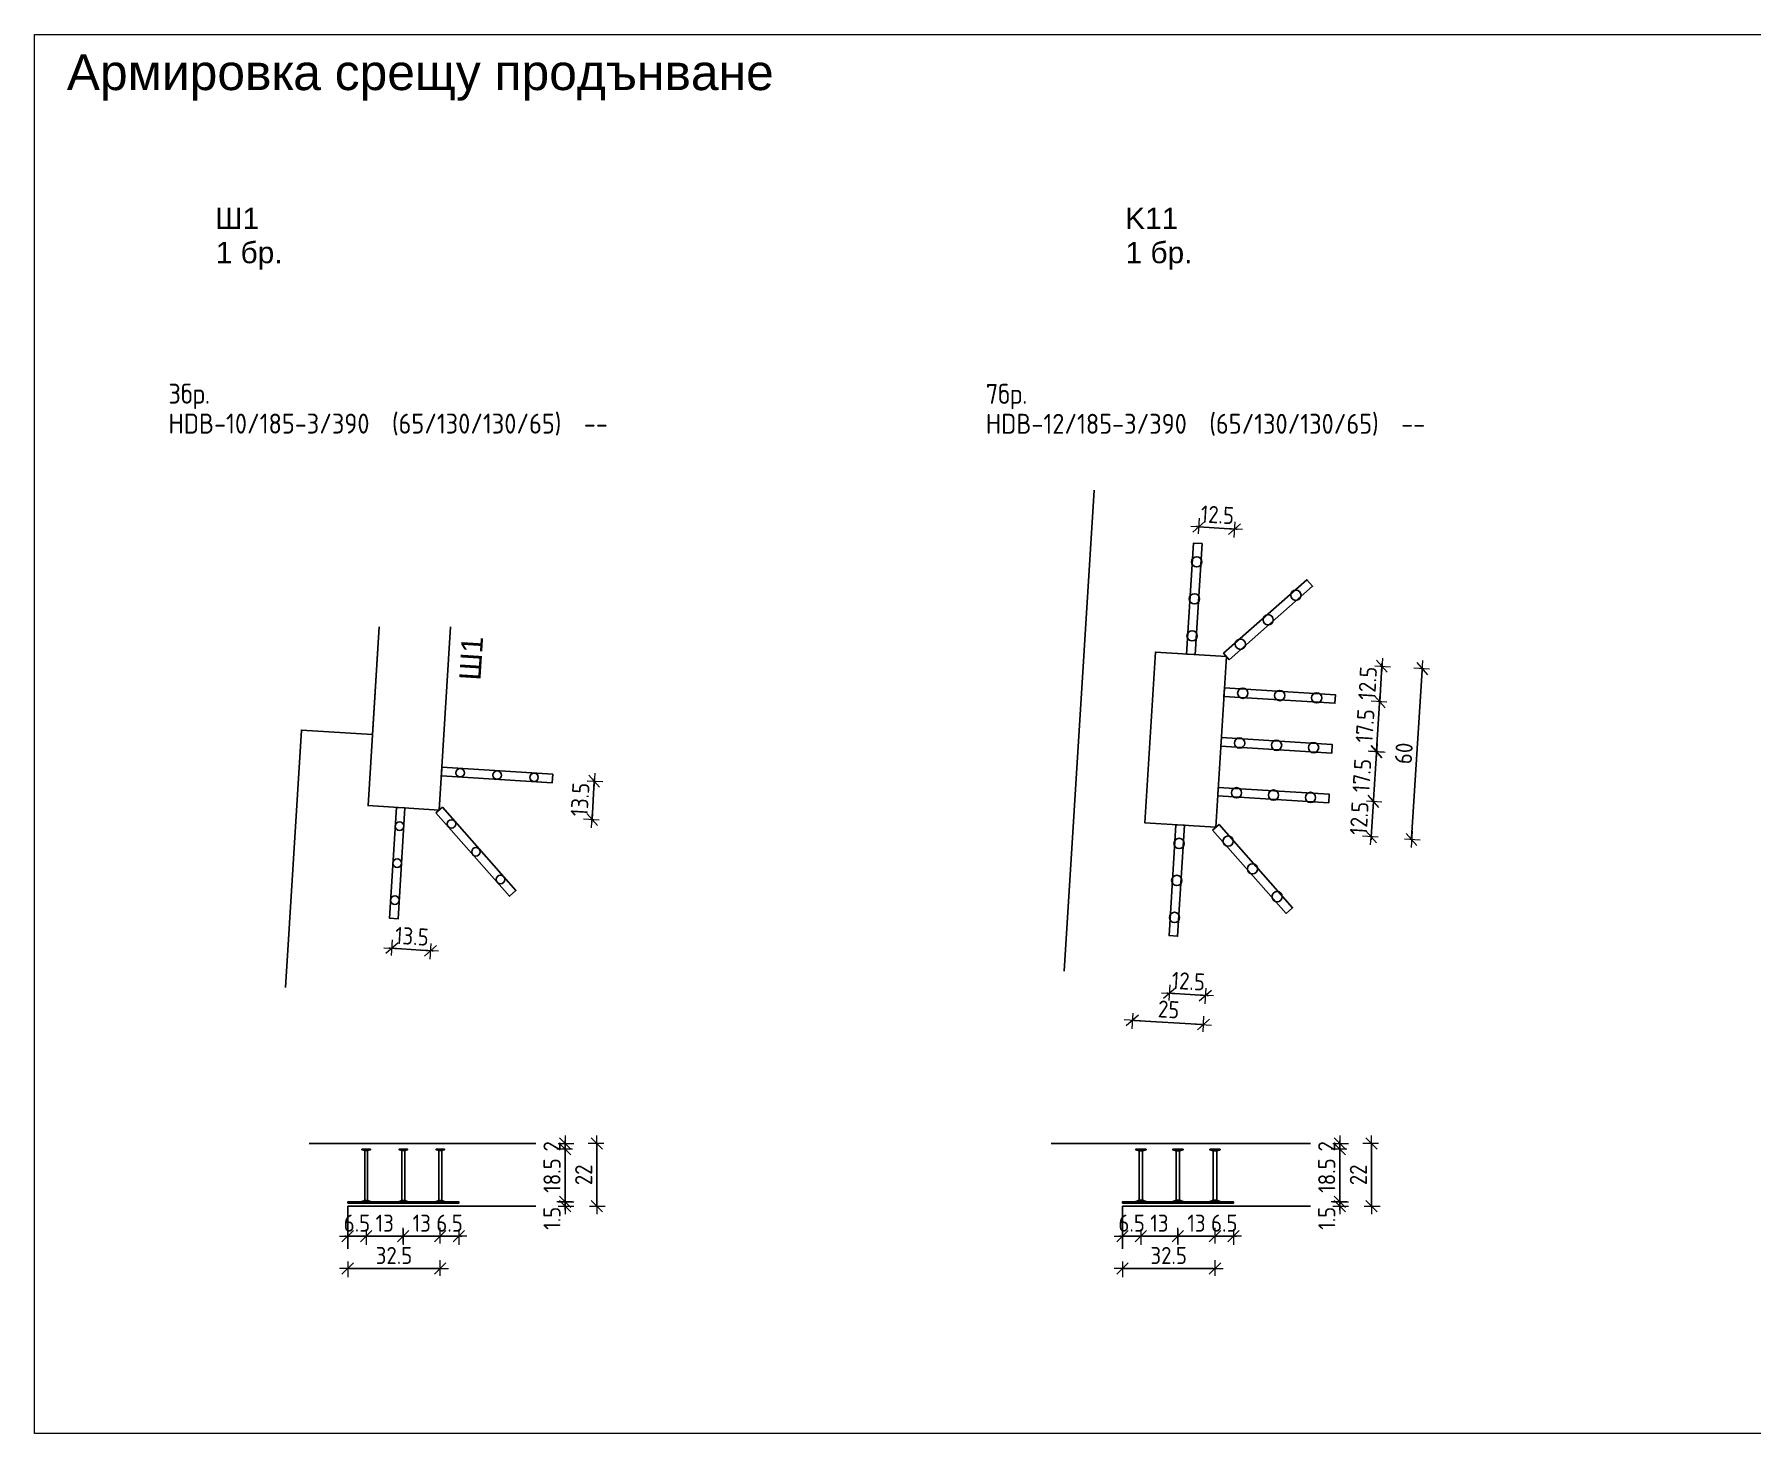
# Model space of a CAD drawing. Header units: centimetres. Extents: x -7166 to 3166, y -7595 to 8142.
# Drawn here: x -2727 to -1521, y -7595 to -6613 of the extents above; entities that cross this region are included whole.
import ezdxf

# ---------------------------------------------------------------- set-up
doc = ezdxf.new("R2010")
doc.units = ezdxf.units.CM
for name, color, linetype, lineweight in [('1K_arm_koti', 5, 'Continuous', 15), ('1K_koti_razrezi', 3, 'Continuous', 13), ('1K_text-koloni', 3, 'Continuous', 35), ('1K_text-z', 3, 'Continuous', 35)]:
    doc.layers.add(name, color=color, linetype=linetype, lineweight=lineweight)
doc.layers.add('HDB', color=7, linetype='Continuous')
doc.styles.add('DIM', font='romans.shx', dxfattribs={"width": 0.85})
doc.styles.add('Z1', font='ARIAL.TTF')
doc.dimstyles.new('RAZR1x0.5', dxfattribs={"dimtxt": 12, "dimasz": 1, "dimexe": 0.3, "dimexo": 0, "dimgap": 0, "dimtad": 0, "dimlfac": 0.5, "dimrnd": 0.1, "dimzin": 14, "dimdsep": 46, "dimtxsty": 'DIM', "dimblk": 'DIM2', "dimcen": 0.09, "dimse1": 1, "dimse2": 1, "dimclrd": 256, "dimclre": 256, "dimclrt": 41, "dimazin": 0, "dimtfac": 2.307692, "dimtix": 1, "dimtmove": 2, "dimatfit": 3, "dimldrblk": 'DIM2', "dimfxl": 0, "dimtvp": 0.769231, "dimtolj": 1, "dimtzin": 14, "dimarcsym": 0})

# ---------------------------------------------------------------- blocks, each defined once
blk = doc.blocks.new('DIM2')
for p, q in [((-5.7, 0), (5.7, 0)), ((4, 4), (-4, -4)), ((0, -5), (0, 6))]:
    blk.add_line(p, q)
blk = doc.blocks.new('*D395')
at = {"layer": '1K_koti_razrezi', "lineweight": -2}
for p, q in [((-2476.7, -7253.9), (-2477.7, -7253.9)), ((-2475.7, -7254), (-2448.7, -7255.7)), ((-2447.7, -7255.7), (-2446.7, -7255.8))]:
    blk.add_line(p, q, dxfattribs=at)
at = {"layer": 'Defpoints', "color": 0}
for p in [(-2442.6, -7157), (-2474.4, -7233.2), (-2448.7, -7255.7)]:
    blk.add_point(p, dxfattribs=at)
at = {"layer": '1K_koti_razrezi', "lineweight": -2}
for p, rotation in [((-2475.7, -7254), 356.4266298448986), ((-2448.7, -7255.7), 176.4266298448985)]:
    blk.add_blockref('DIM2', p, dxfattribs=dict(at, rotation=rotation))
at = {"layer": '1K_koti_razrezi', "color": 41, "insert": (-2461.7, -7245.6), "char_height": 12, "attachment_point": 5, "rotation": 356.4266, "style": 'DIM'}
blk.add_mtext('\\A1;13.5', dxfattribs=at)
blk = doc.blocks.new('*D396')
at = {"layer": '1K_koti_razrezi', "lineweight": -2}
for p, q in [((-2333.6, -7135.7), (-2333.5, -7134.7)), ((-2335.3, -7163.7), (-2333.7, -7136.7)), ((-2335.4, -7164.7), (-2335.5, -7165.7))]:
    blk.add_line(p, q, dxfattribs=at)
at = {"layer": 'Defpoints', "color": 0}
for p in [(-2363, -7134.9), (-2333.7, -7136.7), (-2442.6, -7157)]:
    blk.add_point(p, dxfattribs=at)
at = {"layer": '1K_koti_razrezi', "lineweight": -2}
for p, rotation in [((-2333.7, -7136.7), 266.4266298448986), ((-2335.3, -7163.7), 86.42662984489856)]:
    blk.add_blockref('DIM2', p, dxfattribs=dict(at, rotation=rotation))
at = {"layer": '1K_koti_razrezi', "color": 41, "insert": (-2343.7, -7149.6), "char_height": 12, "attachment_point": 5, "rotation": 86.4266, "style": 'DIM'}
blk.add_mtext('\\A1;13.5', dxfattribs=at)
blk = doc.blocks.new('*D397')
at = {"layer": '1K_koti_razrezi', "lineweight": -2}
for p, q in [((-1930.9, -7285.5), (-1931.9, -7285.4)), ((-1929.9, -7285.6), (-1904.9, -7287.1)), ((-1903.9, -7287.2), (-1902.9, -7287.3))]:
    blk.add_line(p, q, dxfattribs=at)
at = {"layer": 'Defpoints', "color": 0}
for p in [(-1897.5, -7169), (-1927.3, -7245.3), (-1904.9, -7287.1)]:
    blk.add_point(p, dxfattribs=at)
at = {"layer": '1K_koti_razrezi', "lineweight": -2}
for p, rotation in [((-1929.9, -7285.6), 356.4266298449435), ((-1904.9, -7287.1), 176.4266298449436)]:
    blk.add_blockref('DIM2', p, dxfattribs=dict(at, rotation=rotation))
at = {"layer": '1K_koti_razrezi', "color": 41, "insert": (-1916.8, -7277.1), "char_height": 12, "attachment_point": 5, "rotation": 356.4266, "style": 'DIM'}
blk.add_mtext('\\A1;12.5', dxfattribs=at)
blk = doc.blocks.new('*D398')
at = {"layer": '1K_koti_razrezi', "lineweight": -2}
for p, q in [((-1910.4, -6958.1), (-1911.4, -6958.1)), ((-1909.4, -6958.2), (-1884.5, -6959.8)), ((-1883.5, -6959.8), (-1882.5, -6959.9))]:
    blk.add_line(p, q, dxfattribs=at)
at = {"layer": 'Defpoints', "color": 0}
for p in [(-1884.5, -6959.8), (-1910.1, -6969.9), (-1890.1, -7049.3)]:
    blk.add_point(p, dxfattribs=at)
at = {"layer": '1K_koti_razrezi', "lineweight": -2}
for p, rotation in [((-1909.4, -6958.2), 356.4266298449435), ((-1884.5, -6959.8), 176.4266298449436)]:
    blk.add_blockref('DIM2', p, dxfattribs=dict(at, rotation=rotation))
at = {"layer": '1K_koti_razrezi', "color": 41, "insert": (-1896.4, -6949.8), "char_height": 12, "attachment_point": 5, "rotation": 356.4266, "style": 'DIM'}
blk.add_mtext('\\A1;12.5', dxfattribs=at)
blk = doc.blocks.new('*D399')
at = {"layer": '1K_koti_razrezi', "lineweight": -2}
for p, q in [((-1788.5, -7175.8), (-1786.9, -7150.9)), ((-1786.8, -7149.9), (-1786.8, -7148.9)), ((-1788.5, -7176.8), (-1788.6, -7177.8))]:
    blk.add_line(p, q, dxfattribs=at)
at = {"layer": 'Defpoints', "color": 0}
for p in [(-1818.1, -7148.9), (-1786.9, -7150.9), (-1897.5, -7169)]:
    blk.add_point(p, dxfattribs=at)
at = {"layer": '1K_koti_razrezi', "lineweight": -2}
for p, rotation in [((-1786.9, -7150.9), 266.4266298449435), ((-1788.5, -7175.8), 86.42662984494358)]:
    blk.add_blockref('DIM2', p, dxfattribs=dict(at, rotation=rotation))
at = {"layer": '1K_koti_razrezi', "color": 41, "insert": (-1796.9, -7162.8), "char_height": 12, "attachment_point": 5, "rotation": 86.4266, "style": 'DIM'}
blk.add_mtext('\\A1;12.5', dxfattribs=at)
blk = doc.blocks.new('*D400')
at = {"layer": '1K_koti_razrezi', "lineweight": -2}
blk.add_line((-1786.8, -7149.9), (-1784.8, -7117), dxfattribs=at)
at = {"layer": 'Defpoints', "color": 0}
for p in [(-1815.9, -7114), (-1784.7, -7116), (-1818.1, -7148.9)]:
    blk.add_point(p, dxfattribs=at)
at = {"layer": '1K_koti_razrezi', "lineweight": -2}
for p, rotation in [((-1784.7, -7116), 86.42662984494355), ((-1786.9, -7150.9), 266.4266298449435)]:
    blk.add_blockref('DIM2', p, dxfattribs=dict(at, rotation=rotation))
at = {"layer": '1K_koti_razrezi', "color": 41, "insert": (-1795, -7132.8), "char_height": 12, "attachment_point": 5, "rotation": 86.4266, "style": 'DIM'}
blk.add_mtext('\\A1;17.5', dxfattribs=at)
blk = doc.blocks.new('*D401')
at = {"layer": '1K_koti_razrezi', "lineweight": -2}
blk.add_line((-1784.7, -7115), (-1782.6, -7082), dxfattribs=at)
at = {"layer": 'Defpoints', "color": 0}
for p in [(-1813.8, -7079.1), (-1782.5, -7081), (-1815.9, -7114)]:
    blk.add_point(p, dxfattribs=at)
at = {"layer": '1K_koti_razrezi', "lineweight": -2}
for p, rotation in [((-1782.5, -7081), 86.42662984494355), ((-1784.7, -7116), 266.4266298449435)]:
    blk.add_blockref('DIM2', p, dxfattribs=dict(at, rotation=rotation))
at = {"layer": '1K_koti_razrezi', "color": 41, "insert": (-1792.8, -7097.9), "char_height": 12, "attachment_point": 5, "rotation": 86.4266, "style": 'DIM'}
blk.add_mtext('\\A1;17.5', dxfattribs=at)
blk = doc.blocks.new('*D402')
at = {"layer": '1K_koti_razrezi', "lineweight": -2}
for p, q in [((-1782.5, -7081), (-1781, -7056.1)), ((-1780.9, -7055.1), (-1780.9, -7054.1)), ((-1782.6, -7082), (-1782.7, -7083))]:
    blk.add_line(p, q, dxfattribs=at)
at = {"layer": 'Defpoints', "color": 0}
for p in [(-1890.1, -7049.3), (-1781, -7056.1), (-1813.8, -7079.1)]:
    blk.add_point(p, dxfattribs=at)
at = {"layer": '1K_koti_razrezi', "lineweight": -2}
for p, rotation in [((-1781, -7056.1), 266.4266298449435), ((-1782.5, -7081), 86.42662984494358)]:
    blk.add_blockref('DIM2', p, dxfattribs=dict(at, rotation=rotation))
at = {"layer": '1K_koti_razrezi', "color": 41, "insert": (-1791, -7068), "char_height": 12, "attachment_point": 5, "rotation": 86.4266, "style": 'DIM'}
blk.add_mtext('\\A1;12.5', dxfattribs=at)
blk = doc.blocks.new('*D403')
at = {"layer": '1K_koti_razrezi', "lineweight": -2}
blk.add_line((-1955.1, -7304.6), (-1907.2, -7307.6), dxfattribs=at)
at = {"layer": 'Defpoints', "color": 0}
for p in [(-1947.4, -7165.9), (-1897.5, -7169), (-1906.2, -7307.6)]:
    blk.add_point(p, dxfattribs=at)
at = {"layer": '1K_koti_razrezi', "lineweight": -2}
for p, rotation in [((-1956.1, -7304.5), 176.4266298449436), ((-1906.2, -7307.6), 356.4266298449435)]:
    blk.add_blockref('DIM2', p, dxfattribs=dict(at, rotation=rotation))
at = {"layer": '1K_koti_razrezi', "color": 41, "insert": (-1930.6, -7296.9), "char_height": 12, "attachment_point": 5, "rotation": 356.4266, "style": 'DIM'}
blk.add_mtext('\\A1;25', dxfattribs=at)
blk = doc.blocks.new('*D404')
at = {"layer": '1K_koti_razrezi', "lineweight": -2}
blk.add_line((-1760.1, -7176.6), (-1752.7, -7058.8), dxfattribs=at)
at = {"layer": 'Defpoints', "color": 0}
for p in [(-1890.1, -7049.3), (-1752.6, -7057.8), (-1897.5, -7169)]:
    blk.add_point(p, dxfattribs=at)
at = {"layer": '1K_koti_razrezi', "lineweight": -2}
for p, rotation in [((-1752.6, -7057.8), 86.42662984494355), ((-1760.1, -7177.6), 266.4266298449435)]:
    blk.add_blockref('DIM2', p, dxfattribs=dict(at, rotation=rotation))
at = {"layer": '1K_koti_razrezi', "color": 41, "insert": (-1765.6, -7117.2), "char_height": 12, "attachment_point": 5, "rotation": 86.4266, "style": 'DIM'}
blk.add_mtext('\\A1;60', dxfattribs=at)
blk = doc.blocks.new('*D423')
at = {"layer": '1K_koti_razrezi', "lineweight": -2}
blk.add_line((-2354.1, -7434), (-2354.1, -7433), dxfattribs=at)
at = {"layer": 'Defpoints', "color": 0}
for p in [(-2438.8, -7432), (-2374.8, -7435), (-2354.1, -7432)]:
    blk.add_point(p, dxfattribs=at)
at = {"layer": '1K_koti_razrezi', "lineweight": -2}
for p, rotation in [((-2354.1, -7432), 90), ((-2354.1, -7435), 270)]:
    blk.add_blockref('DIM2', p, dxfattribs=dict(at, rotation=rotation))
at = {"layer": '1K_koti_razrezi', "color": 41, "insert": (-2363.4, -7443.5), "char_height": 12, "attachment_point": 5, "rotation": 90, "style": 'DIM'}
blk.add_mtext('\\A1;1.5', dxfattribs=at)
blk = doc.blocks.new('*D424')
at = {"layer": '1K_koti_razrezi', "lineweight": -2}
blk.add_line((-2354.1, -7431), (-2354.1, -7396), dxfattribs=at)
at = {"layer": 'Defpoints', "color": 0}
for p in [(-2438.8, -7395), (-2354.1, -7395), (-2438.8, -7432)]:
    blk.add_point(p, dxfattribs=at)
at = {"layer": '1K_koti_razrezi', "lineweight": -2}
for p, rotation in [((-2354.1, -7395), 90), ((-2354.1, -7432), 270)]:
    blk.add_blockref('DIM2', p, dxfattribs=dict(at, rotation=rotation))
at = {"layer": '1K_koti_razrezi', "color": 41, "insert": (-2363.4, -7413.5), "char_height": 12, "attachment_point": 5, "rotation": 90, "style": 'DIM'}
blk.add_mtext('\\A1;18.5', dxfattribs=at)
blk = doc.blocks.new('*D425')
at = {"layer": '1K_koti_razrezi', "lineweight": -2}
for p, q in [((-2354.1, -7390), (-2354.1, -7389)), ((-2354.1, -7395), (-2354.1, -7391)), ((-2354.1, -7396), (-2354.1, -7397))]:
    blk.add_line(p, q, dxfattribs=at)
at = {"layer": 'Defpoints', "color": 0}
for p in [(-2438.8, -7395), (-2374.8, -7391), (-2354.1, -7391)]:
    blk.add_point(p, dxfattribs=at)
at = {"layer": '1K_koti_razrezi', "lineweight": -2}
for p, rotation in [((-2354.1, -7391), 270), ((-2354.1, -7395), 90)]:
    blk.add_blockref('DIM2', p, dxfattribs=dict(at, rotation=rotation))
at = {"layer": '1K_koti_razrezi', "color": 41, "insert": (-2363.4, -7393), "char_height": 12, "attachment_point": 5, "rotation": 90, "style": 'DIM'}
blk.add_mtext('\\A1;2', dxfattribs=at)
blk = doc.blocks.new('*D426')
at = {"layer": '1K_koti_razrezi', "lineweight": -2}
blk.add_line((-2332, -7434), (-2332, -7392), dxfattribs=at)
at = {"layer": 'Defpoints', "color": 0}
for p in [(-2374.8, -7391), (-2332, -7391), (-2374.8, -7435)]:
    blk.add_point(p, dxfattribs=at)
at = {"layer": '1K_koti_razrezi', "lineweight": -2}
for p, rotation in [((-2332, -7391), 90), ((-2332, -7435), 270)]:
    blk.add_blockref('DIM2', p, dxfattribs=dict(at, rotation=rotation))
at = {"layer": '1K_koti_razrezi', "color": 41, "insert": (-2341.2, -7413), "char_height": 12, "attachment_point": 5, "rotation": 90, "style": 'DIM'}
blk.add_mtext('\\A1;22', dxfattribs=at)
blk = doc.blocks.new('*D427')
at = {"layer": '1K_koti_razrezi', "lineweight": -2}
for p, q in [((-2507.8, -7456.1), (-2508.8, -7456.1)), ((-2506.8, -7456.1), (-2493.8, -7456.1)), ((-2492.8, -7456.1), (-2491.8, -7456.1))]:
    blk.add_line(p, q, dxfattribs=at)
at = {"layer": 'Defpoints', "color": 0}
for p in [(-2506.8, -7435), (-2493.8, -7432), (-2493.8, -7456.1)]:
    blk.add_point(p, dxfattribs=at)
at = {"layer": '1K_koti_razrezi', "lineweight": -2}
blk.add_blockref('DIM2', (-2506.8, -7456.1), dxfattribs=at)
at = {"layer": '1K_koti_razrezi', "lineweight": -2, "rotation": 180}
blk.add_blockref('DIM2', (-2493.8, -7456.1), dxfattribs=at)
at = {"layer": '1K_koti_razrezi', "color": 41, "insert": (-2500.3, -7446.9), "char_height": 12, "attachment_point": 5, "style": 'DIM'}
blk.add_mtext('\\A1;6.5', dxfattribs=at)
blk = doc.blocks.new('*D428')
at = {"layer": '1K_koti_razrezi', "lineweight": -2}
blk.add_line((-2492.8, -7456.1), (-2468.8, -7456.1), dxfattribs=at)
at = {"layer": 'Defpoints', "color": 0}
for p in [(-2493.8, -7432), (-2467.8, -7432), (-2467.8, -7456.1)]:
    blk.add_point(p, dxfattribs=at)
at = {"layer": '1K_koti_razrezi', "lineweight": -2, "rotation": 180}
blk.add_blockref('DIM2', (-2493.8, -7456.1), dxfattribs=at)
at = {"layer": '1K_koti_razrezi', "lineweight": -2}
blk.add_blockref('DIM2', (-2467.8, -7456.1), dxfattribs=at)
at = {"layer": '1K_koti_razrezi', "color": 41, "insert": (-2480.8, -7446.9), "char_height": 12, "attachment_point": 5, "style": 'DIM'}
blk.add_mtext('\\A1;13', dxfattribs=at)
blk = doc.blocks.new('*D429')
at = {"layer": '1K_koti_razrezi', "lineweight": -2}
blk.add_line((-2466.8, -7456.1), (-2442.8, -7456.1), dxfattribs=at)
at = {"layer": 'Defpoints', "color": 0}
for p in [(-2467.8, -7432), (-2441.8, -7432), (-2441.8, -7456.1)]:
    blk.add_point(p, dxfattribs=at)
at = {"layer": '1K_koti_razrezi', "lineweight": -2, "rotation": 180}
blk.add_blockref('DIM2', (-2467.8, -7456.1), dxfattribs=at)
at = {"layer": '1K_koti_razrezi', "lineweight": -2}
blk.add_blockref('DIM2', (-2441.8, -7456.1), dxfattribs=at)
at = {"layer": '1K_koti_razrezi', "color": 41, "insert": (-2454.8, -7446.9), "char_height": 12, "attachment_point": 5, "style": 'DIM'}
blk.add_mtext('\\A1;13', dxfattribs=at)
blk = doc.blocks.new('*D430')
at = {"layer": '1K_koti_razrezi', "lineweight": -2}
for p, q in [((-2442.8, -7456.1), (-2443.8, -7456.1)), ((-2441.8, -7456.1), (-2428.8, -7456.1)), ((-2427.8, -7456.1), (-2426.8, -7456.1))]:
    blk.add_line(p, q, dxfattribs=at)
at = {"layer": 'Defpoints', "color": 0}
for p in [(-2441.8, -7432), (-2428.8, -7432.8), (-2428.8, -7456.1)]:
    blk.add_point(p, dxfattribs=at)
at = {"layer": '1K_koti_razrezi', "lineweight": -2}
blk.add_blockref('DIM2', (-2441.8, -7456.1), dxfattribs=at)
at = {"layer": '1K_koti_razrezi', "lineweight": -2, "rotation": 180}
blk.add_blockref('DIM2', (-2428.8, -7456.1), dxfattribs=at)
at = {"layer": '1K_koti_razrezi', "color": 41, "insert": (-2435.3, -7446.9), "char_height": 12, "attachment_point": 5, "style": 'DIM'}
blk.add_mtext('\\A1;6.5', dxfattribs=at)
blk = doc.blocks.new('*D431')
at = {"layer": '1K_koti_razrezi', "lineweight": -2}
blk.add_line((-2505.8, -7478.8), (-2442.8, -7478.8), dxfattribs=at)
at = {"layer": 'Defpoints', "color": 0}
for p in [(-2441.8, -7432), (-2506.8, -7465), (-2441.8, -7478.8)]:
    blk.add_point(p, dxfattribs=at)
at = {"layer": '1K_koti_razrezi', "lineweight": -2, "rotation": 180}
blk.add_blockref('DIM2', (-2506.8, -7478.8), dxfattribs=at)
at = {"layer": '1K_koti_razrezi', "lineweight": -2}
blk.add_blockref('DIM2', (-2441.8, -7478.8), dxfattribs=at)
at = {"layer": '1K_koti_razrezi', "color": 41, "insert": (-2474.3, -7469.6), "char_height": 12, "attachment_point": 5, "style": 'DIM'}
blk.add_mtext('\\A1;32.5', dxfattribs=at)
blk = doc.blocks.new('*D432')
at = {"layer": '1K_koti_razrezi', "lineweight": -2}
blk.add_line((-1810.5, -7434), (-1810.5, -7433), dxfattribs=at)
at = {"layer": 'Defpoints', "color": 0}
for p in [(-1895.1, -7432), (-1831.1, -7435), (-1810.5, -7432)]:
    blk.add_point(p, dxfattribs=at)
at = {"layer": '1K_koti_razrezi', "lineweight": -2}
for p, rotation in [((-1810.5, -7432), 90), ((-1810.5, -7435), 270)]:
    blk.add_blockref('DIM2', p, dxfattribs=dict(at, rotation=rotation))
at = {"layer": '1K_koti_razrezi', "color": 41, "insert": (-1819.7, -7443.5), "char_height": 12, "attachment_point": 5, "rotation": 90, "style": 'DIM'}
blk.add_mtext('\\A1;1.5', dxfattribs=at)
blk = doc.blocks.new('*D433')
at = {"layer": '1K_koti_razrezi', "lineweight": -2}
blk.add_line((-1810.5, -7431), (-1810.5, -7396), dxfattribs=at)
at = {"layer": 'Defpoints', "color": 0}
for p in [(-1895.1, -7395), (-1810.5, -7395), (-1895.1, -7432)]:
    blk.add_point(p, dxfattribs=at)
at = {"layer": '1K_koti_razrezi', "lineweight": -2}
for p, rotation in [((-1810.5, -7395), 90), ((-1810.5, -7432), 270)]:
    blk.add_blockref('DIM2', p, dxfattribs=dict(at, rotation=rotation))
at = {"layer": '1K_koti_razrezi', "color": 41, "insert": (-1819.7, -7413.5), "char_height": 12, "attachment_point": 5, "rotation": 90, "style": 'DIM'}
blk.add_mtext('\\A1;18.5', dxfattribs=at)
blk = doc.blocks.new('*D434')
at = {"layer": '1K_koti_razrezi', "lineweight": -2}
for p, q in [((-1810.5, -7390), (-1810.5, -7389)), ((-1810.5, -7395), (-1810.5, -7391)), ((-1810.5, -7396), (-1810.5, -7397))]:
    blk.add_line(p, q, dxfattribs=at)
at = {"layer": 'Defpoints', "color": 0}
for p in [(-1895.1, -7395), (-1831.1, -7391), (-1810.5, -7391)]:
    blk.add_point(p, dxfattribs=at)
at = {"layer": '1K_koti_razrezi', "lineweight": -2}
for p, rotation in [((-1810.5, -7391), 270), ((-1810.5, -7395), 90)]:
    blk.add_blockref('DIM2', p, dxfattribs=dict(at, rotation=rotation))
at = {"layer": '1K_koti_razrezi', "color": 41, "insert": (-1819.7, -7393), "char_height": 12, "attachment_point": 5, "rotation": 90, "style": 'DIM'}
blk.add_mtext('\\A1;2', dxfattribs=at)
blk = doc.blocks.new('*D435')
at = {"layer": '1K_koti_razrezi', "lineweight": -2}
blk.add_line((-1788.3, -7434), (-1788.3, -7392), dxfattribs=at)
at = {"layer": 'Defpoints', "color": 0}
for p in [(-1831.1, -7391), (-1788.3, -7391), (-1831.1, -7435)]:
    blk.add_point(p, dxfattribs=at)
at = {"layer": '1K_koti_razrezi', "lineweight": -2}
for p, rotation in [((-1788.3, -7391), 90), ((-1788.3, -7435), 270)]:
    blk.add_blockref('DIM2', p, dxfattribs=dict(at, rotation=rotation))
at = {"layer": '1K_koti_razrezi', "color": 41, "insert": (-1797.5, -7413), "char_height": 12, "attachment_point": 5, "rotation": 90, "style": 'DIM'}
blk.add_mtext('\\A1;22', dxfattribs=at)
blk = doc.blocks.new('*D452')
at = {"layer": '1K_koti_razrezi', "lineweight": -2}
for p, q in [((-1964.1, -7456.1), (-1965.1, -7456.1)), ((-1963.1, -7456.1), (-1950.1, -7456.1)), ((-1949.1, -7456.1), (-1948.1, -7456.1))]:
    blk.add_line(p, q, dxfattribs=at)
at = {"layer": 'Defpoints', "color": 0}
for p in [(-1963.1, -7435), (-1950.1, -7432), (-1950.1, -7456.1)]:
    blk.add_point(p, dxfattribs=at)
at = {"layer": '1K_koti_razrezi', "lineweight": -2}
blk.add_blockref('DIM2', (-1963.1, -7456.1), dxfattribs=at)
at = {"layer": '1K_koti_razrezi', "lineweight": -2, "rotation": 180}
blk.add_blockref('DIM2', (-1950.1, -7456.1), dxfattribs=at)
at = {"layer": '1K_koti_razrezi', "color": 41, "insert": (-1956.6, -7446.9), "char_height": 12, "attachment_point": 5, "style": 'DIM'}
blk.add_mtext('\\A1;6.5', dxfattribs=at)
blk = doc.blocks.new('*D453')
at = {"layer": '1K_koti_razrezi', "lineweight": -2}
blk.add_line((-1949.1, -7456.1), (-1925.1, -7456.1), dxfattribs=at)
at = {"layer": 'Defpoints', "color": 0}
for p in [(-1950.1, -7432), (-1924.1, -7432), (-1924.1, -7456.1)]:
    blk.add_point(p, dxfattribs=at)
at = {"layer": '1K_koti_razrezi', "lineweight": -2, "rotation": 180}
blk.add_blockref('DIM2', (-1950.1, -7456.1), dxfattribs=at)
at = {"layer": '1K_koti_razrezi', "lineweight": -2}
blk.add_blockref('DIM2', (-1924.1, -7456.1), dxfattribs=at)
at = {"layer": '1K_koti_razrezi', "color": 41, "insert": (-1937.1, -7446.9), "char_height": 12, "attachment_point": 5, "style": 'DIM'}
blk.add_mtext('\\A1;13', dxfattribs=at)
blk = doc.blocks.new('*D454')
at = {"layer": '1K_koti_razrezi', "lineweight": -2}
blk.add_line((-1923.1, -7456.1), (-1899.1, -7456.1), dxfattribs=at)
at = {"layer": 'Defpoints', "color": 0}
for p in [(-1924.1, -7432), (-1898.1, -7432), (-1898.1, -7456.1)]:
    blk.add_point(p, dxfattribs=at)
at = {"layer": '1K_koti_razrezi', "lineweight": -2, "rotation": 180}
blk.add_blockref('DIM2', (-1924.1, -7456.1), dxfattribs=at)
at = {"layer": '1K_koti_razrezi', "lineweight": -2}
blk.add_blockref('DIM2', (-1898.1, -7456.1), dxfattribs=at)
at = {"layer": '1K_koti_razrezi', "color": 41, "insert": (-1911.1, -7446.9), "char_height": 12, "attachment_point": 5, "style": 'DIM'}
blk.add_mtext('\\A1;13', dxfattribs=at)
blk = doc.blocks.new('*D455')
at = {"layer": '1K_koti_razrezi', "lineweight": -2}
for p, q in [((-1899.1, -7456.1), (-1900.1, -7456.1)), ((-1898.1, -7456.1), (-1885.1, -7456.1)), ((-1884.1, -7456.1), (-1883.1, -7456.1))]:
    blk.add_line(p, q, dxfattribs=at)
at = {"layer": 'Defpoints', "color": 0}
for p in [(-1898.1, -7432), (-1885.1, -7432.8), (-1885.1, -7456.1)]:
    blk.add_point(p, dxfattribs=at)
at = {"layer": '1K_koti_razrezi', "lineweight": -2}
blk.add_blockref('DIM2', (-1898.1, -7456.1), dxfattribs=at)
at = {"layer": '1K_koti_razrezi', "lineweight": -2, "rotation": 180}
blk.add_blockref('DIM2', (-1885.1, -7456.1), dxfattribs=at)
at = {"layer": '1K_koti_razrezi', "color": 41, "insert": (-1891.6, -7446.9), "char_height": 12, "attachment_point": 5, "style": 'DIM'}
blk.add_mtext('\\A1;6.5', dxfattribs=at)
blk = doc.blocks.new('*D456')
at = {"layer": '1K_koti_razrezi', "lineweight": -2}
blk.add_line((-1962.1, -7478.8), (-1899.1, -7478.8), dxfattribs=at)
at = {"layer": 'Defpoints', "color": 0}
for p in [(-1898.1, -7432), (-1963.1, -7465), (-1898.1, -7478.8)]:
    blk.add_point(p, dxfattribs=at)
at = {"layer": '1K_koti_razrezi', "lineweight": -2, "rotation": 180}
blk.add_blockref('DIM2', (-1963.1, -7478.8), dxfattribs=at)
at = {"layer": '1K_koti_razrezi', "lineweight": -2}
blk.add_blockref('DIM2', (-1898.1, -7478.8), dxfattribs=at)
at = {"layer": '1K_koti_razrezi', "color": 41, "insert": (-1930.6, -7469.6), "char_height": 12, "attachment_point": 5, "style": 'DIM'}
blk.add_mtext('\\A1;32.5', dxfattribs=at)

msp = doc.modelspace()

# ---------------------------------------------------------------- linework, layer by layer
at = {"layer": '1K_arm_koti'}
msp.add_lwpolyline([(-2726.703, -6612.639), (1972.047, -6612.639), (1972.047, -7594.624), (-2726.703, -7594.624)], close=True, dxfattribs=at)
at = {"layer": 'HDB', "color": 7}
for p, q in [((-2374.779, -7391.03), (-2533.849, -7391.03)), ((-2496.779, -7395.43), (-2490.779, -7395.43)), ((-2494.779, -7396.03), (-2492.779, -7396.03)), ((-2470.779, -7395.43), (-2464.779, -7395.43)), ((-2468.779, -7396.03), (-2466.779, -7396.03)), ((-2444.779, -7395.43), (-2438.779, -7395.43)), ((-2442.779, -7396.03), (-2440.779, -7396.03)), ((-1831.11, -7391.03), (-2013.11, -7391.03)), ((-1953.71, -7395.43), (-1946.51, -7395.43)), ((-1951.31, -7396.23), (-1948.91, -7396.23)), ((-1927.71, -7395.43), (-1920.51, -7395.43)), ((-1925.31, -7396.23), (-1922.91, -7396.23)), ((-1901.71, -7395.43), (-1894.51, -7395.43)), ((-1899.31, -7396.23), (-1896.91, -7396.23)), ((-2506.779, -7465.03), (-2506.779, -7435.03)), ((-2506.779, -7435.03), (-2374.779, -7435.03)), ((-2496.779, -7431.63), (-2490.779, -7431.63)), ((-2494.779, -7431.03), (-2492.779, -7431.03)), ((-2470.779, -7431.63), (-2464.779, -7431.63)), ((-2468.779, -7431.03), (-2466.779, -7431.03)), ((-2444.779, -7431.63), (-2438.779, -7431.63)), ((-2442.779, -7431.03), (-2440.779, -7431.03)), ((-1963.11, -7465.03), (-1963.11, -7435.03)), ((-1963.11, -7435.03), (-1831.11, -7435.03)), ((-1953.71, -7431.63), (-1946.51, -7431.63)), ((-1951.31, -7430.83), (-1948.91, -7430.83)), ((-1927.71, -7431.63), (-1920.51, -7431.63)), ((-1925.31, -7430.83), (-1922.91, -7430.83)), ((-1901.71, -7431.63), (-1894.51, -7431.63)), ((-1899.31, -7430.83), (-1896.91, -7430.83))]:
    msp.add_line(p, q, dxfattribs=at)
at = {"layer": 'HDB', "color": 1}
for points in [[(-1982.966, -6932.6), (-2004.045, -7270.144)], [(-2484.635, -7028.362), (-2489.357, -7103.989), (-2539.26, -7100.872), (-2550.538, -7281.469)], [(-2484.635, -7028.362), (-2492.474, -7153.891), (-2442.571, -7157.008), (-2434.537, -7028.362)]]:
    msp.add_lwpolyline(points, dxfattribs=at)
at = {"layer": 'HDB', "color": 5}
for points in [[(-1912.014, -7047.892), (-1907.153, -6970.043), (-1913.141, -6969.669), (-1918.002, -7047.518)], [(-1888.071, -7051.513), (-1829.587, -6999.902), (-1833.556, -6995.404), (-1892.042, -7047.013)], [(-1891.802, -7077.208), (-1813.954, -7082.07), (-1813.58, -7076.081), (-1891.428, -7071.22)], [(-1893.983, -7112.14), (-1816.135, -7117.002), (-1815.761, -7111.013), (-1893.609, -7106.152)], [(-2441.071, -7132.985), (-2363.222, -7137.846), (-2362.848, -7131.858), (-2440.697, -7126.996)], [(-1896.165, -7147.072), (-1818.316, -7151.934), (-1817.942, -7145.945), (-1895.791, -7141.084)], [(-2472.583, -7155.134), (-2477.444, -7232.982), (-2471.456, -7233.356), (-2466.594, -7155.508)], [(-2444.821, -7158.993), (-2393.21, -7217.478), (-2388.712, -7213.508), (-2440.321, -7155.022)], [(-1925.482, -7167.284), (-1930.343, -7245.133), (-1924.355, -7245.507), (-1919.493, -7167.658)], [(-1899.786, -7171.015), (-1848.175, -7229.5), (-1843.677, -7225.53), (-1895.286, -7167.044)], [(-2506.779, -7432.83), (-2428.779, -7432.83), (-2428.779, -7432.03), (-2506.779, -7432.03)], [(-1963.11, -7432.83), (-1885.11, -7432.83), (-1885.11, -7432.03), (-1963.11, -7432.03)]]:
    msp.add_lwpolyline(points, close=True, dxfattribs=at)
at = {"layer": 'HDB', "color": 1}
msp.add_lwpolyline([(-1890.057, -7049.263), (-1939.96, -7046.146), (-1947.439, -7165.913), (-1897.536, -7169.029)], close=True, dxfattribs=at)
at = {"layer": 'HDB', "color": 7}
for points in [[(-2496.779, -7432.03), (-2490.779, -7432.03), (-2490.779, -7431.63), (-2492.779, -7431.03), (-2492.779, -7396.03), (-2490.779, -7395.43), (-2490.779, -7395.03), (-2496.779, -7395.03), (-2496.779, -7395.43), (-2494.779, -7396.03), (-2494.779, -7431.03), (-2496.779, -7431.63)], [(-2470.779, -7432.03), (-2464.779, -7432.03), (-2464.779, -7431.63), (-2466.779, -7431.03), (-2466.779, -7396.03), (-2464.779, -7395.43), (-2464.779, -7395.03), (-2470.779, -7395.03), (-2470.779, -7395.43), (-2468.779, -7396.03), (-2468.779, -7431.03), (-2470.779, -7431.63)], [(-2444.779, -7432.03), (-2438.779, -7432.03), (-2438.779, -7431.63), (-2440.779, -7431.03), (-2440.779, -7396.03), (-2438.779, -7395.43), (-2438.779, -7395.03), (-2444.779, -7395.03), (-2444.779, -7395.43), (-2442.779, -7396.03), (-2442.779, -7431.03), (-2444.779, -7431.63)], [(-1953.71, -7432.03), (-1946.51, -7432.03), (-1946.51, -7431.63), (-1948.91, -7430.83), (-1948.91, -7396.23), (-1946.51, -7395.43), (-1946.51, -7395.03), (-1953.71, -7395.03), (-1953.71, -7395.43), (-1951.31, -7396.23), (-1951.31, -7430.83), (-1953.71, -7431.63)], [(-1927.71, -7432.03), (-1920.51, -7432.03), (-1920.51, -7431.63), (-1922.91, -7430.83), (-1922.91, -7396.23), (-1920.51, -7395.43), (-1920.51, -7395.03), (-1927.71, -7395.03), (-1927.71, -7395.43), (-1925.31, -7396.23), (-1925.31, -7430.83), (-1927.71, -7431.63)], [(-1901.71, -7432.03), (-1894.51, -7432.03), (-1894.51, -7431.63), (-1896.91, -7430.83), (-1896.91, -7396.23), (-1894.51, -7395.43), (-1894.51, -7395.03), (-1901.71, -7395.03), (-1901.71, -7395.43), (-1899.31, -7396.23), (-1899.31, -7430.83), (-1901.71, -7431.63)]]:
    msp.add_lwpolyline(points, close=True, dxfattribs=at)
for centre, radius in [((-1910.957, -6982.831), 3.6), ((-1912.577, -7008.78), 3.6), ((-1841.319, -7006.255), 3.6), ((-1860.814, -7023.457), 3.6), ((-1914.198, -7034.73), 3.6), ((-1880.31, -7040.662), 3.6), ((-1878.64, -7075.024), 3.6), ((-1852.691, -7076.645), 3.6), ((-1826.741, -7078.265), 3.6), ((-1880.822, -7109.956), 3.6), ((-1854.872, -7111.577), 3.6), ((-1828.923, -7113.197), 3.6), ((-2427.909, -7130.801), 3), ((-2401.96, -7132.421), 3), ((-2376.01, -7134.042), 3), ((-1883.003, -7144.888), 3.6), ((-1857.054, -7146.509), 3.6), ((-1831.104, -7148.129), 3.6), ((-2470.399, -7168.295), 3), ((-2433.97, -7166.755), 3), ((-1923.298, -7180.446), 3.6), ((-1888.935, -7178.776), 3.6), ((-2472.019, -7194.245), 3), ((-2416.765, -7186.251), 3), ((-1871.73, -7198.273), 3.6), ((-2399.563, -7205.745), 3), ((-1924.918, -7206.395), 3.6), ((-2473.64, -7220.194), 3), ((-1854.528, -7217.767), 3.6), ((-1926.539, -7232.345), 3.6)]:
    msp.add_circle(centre, radius, dxfattribs=at)

# ---------------------------------------------------------------- texts
at = {"layer": '1K_text-koloni', "style": 'Z1'}
for s, p in [('Ш1', (-2599.745, -6749.272)), ('K11', (-1961.177, -6749.272)), ('1 бр.', (-2599.43, -6773.25)), ('1 бр.', (-1960.862, -6773.25))]:
    msp.add_text(s, height=15, dxfattribs=at).set_placement(p)
msp.add_text('Ш1', height=15, rotation=86.42663, dxfattribs=at).set_placement((-2413.637, -7066.353))
at = {"layer": '1K_text-z', "style": 'Z1'}
msp.add_text('Армировка срещу продънване', height=25, dxfattribs=at).set_placement((-2703.923, -6651.754))
at = {"layer": 'HDB', "style": 'DIM', "width": 0.85}
for s, p in [('3бр.', (-2632.575, -6871.801)), ('7бр.', (-2058.931, -6871.946)), ('HDB-10/185-3/390  (65/130/130/65)  --', (-2632.575, -6892.801)), ('HDB-12/185-3/390  (65/130/130/65)  --', (-2058.931, -6892.946))]:
    msp.add_text(s, height=14, dxfattribs=at).set_placement(p)

# ---------------------------------------------------------------- dimensions: what is measured, and where the dimension line sits
at = {"layer": '1K_koti_razrezi'}
for base, p1, p2, angle, picture, middle in [((-1884.468, -6959.767), (-1910.147, -6969.856), (-1890.057, -7049.263), 356.42663, '*D398', (-1896.368, -6949.775)), ((-1752.647, -7057.844), (-1897.536, -7169.029), (-1890.057, -7049.263), 86.42663, '*D404', (-1765.6, -7117.152)), ((-1780.981, -7056.074), (-1813.767, -7079.076), (-1890.057, -7049.263), 86.42663, '*D402', (-1790.972, -7067.975)), ((-1782.539, -7081.026), (-1815.948, -7114.008), (-1813.767, -7079.076), 86.42663, '*D401', (-1792.842, -7097.916)), ((-1784.72, -7115.958), (-1818.129, -7148.94), (-1815.948, -7114.008), 86.42663, '*D400', (-1795.024, -7132.848)), ((-2333.65095, -7136.68688), (-2442.57099, -7157.00776), (-2363.03546, -7134.85187), 86.42663, '*D396', (-2343.70736, -7149.62024)), ((-1786.902, -7150.89), (-1897.536, -7169.029), (-1818.129, -7148.94), 86.42663, '*D399', (-1796.893, -7162.79)), ((-2448.732, -7255.669), (-2474.45, -7233.169), (-2442.571, -7157.008), 356.42663, '*D395', (-2461.666, -7245.612)), ((-1906.192, -7307.636), (-1947.439, -7165.913), (-1897.536, -7169.029), 356.42663, '*D403', (-1930.568, -7296.865)), ((-1904.911, -7287.129), (-1927.349, -7245.32), (-1897.536, -7169.029), 356.42663, '*D397', (-1916.811, -7277.137)), ((-2354.127, -7391.03), (-2438.779, -7395.03), (-2374.779, -7391.03), 90, '*D425', (-2363.358, -7393.03)), ((-2331.978, -7391.03), (-2374.779, -7435.03), (-2374.779, -7391.03), 90, '*D426', (-2341.209, -7413.03)), ((-1810.458, -7391.03), (-1895.11, -7395.03), (-1831.11, -7391.03), 90, '*D434', (-1819.689, -7393.03)), ((-1788.309, -7391.03), (-1831.11, -7435.03), (-1831.11, -7391.03), 90, '*D435', (-1797.54, -7413.03)), ((-2354.127, -7395.03), (-2438.779, -7432.03), (-2438.779, -7395.03), 90, '*D424', (-2363.358, -7413.53)), ((-1810.458, -7395.03), (-1895.11, -7432.03), (-1895.11, -7395.03), 90, '*D433', (-1819.689, -7413.53))]:
    dim = msp.add_linear_dim(base=base, p1=p1, p2=p2, angle=angle, dimstyle='RAZR1x0.5', dxfattribs=at)
    dim.commit()
    dim.dimension.update_dxf_attribs({"geometry": picture, "text_midpoint": middle})
for base, p1, p2, picture, middle in [((-2493.779, -7456.09), (-2506.779, -7435.03), (-2493.779, -7432.03), '*D427', (-2500.279, -7446.86)), ((-2441.779, -7478.791), (-2506.779, -7465.03), (-2441.779, -7432.03), '*D431', (-2474.279, -7469.56)), ((-2467.779, -7456.09), (-2493.779, -7432.03), (-2467.779, -7432.03), '*D428', (-2480.779, -7446.86)), ((-2441.779, -7456.09), (-2467.779, -7432.03), (-2441.779, -7432.03), '*D429', (-2454.779, -7446.86)), ((-2428.779, -7456.09), (-2441.779, -7432.03), (-2428.779, -7432.83), '*D430', (-2435.279, -7446.86)), ((-1950.11, -7456.09), (-1963.11, -7435.03), (-1950.11, -7432.03), '*D452', (-1956.61, -7446.86)), ((-1898.11, -7478.791), (-1963.11, -7465.03), (-1898.11, -7432.03), '*D456', (-1930.61, -7469.56)), ((-1924.11, -7456.09), (-1950.11, -7432.03), (-1924.11, -7432.03), '*D453', (-1937.11, -7446.86)), ((-1898.11, -7456.09), (-1924.11, -7432.03), (-1898.11, -7432.03), '*D454', (-1911.11, -7446.86)), ((-1885.11, -7456.09), (-1898.11, -7432.03), (-1885.11, -7432.83), '*D455', (-1891.61, -7446.86))]:
    dim = msp.add_linear_dim(base=base, p1=p1, p2=p2, dimstyle='RAZR1x0.5', dxfattribs=at)
    dim.commit()
    dim.dimension.update_dxf_attribs({"geometry": picture, "text_midpoint": middle})
for base, p1, p2, picture, middle in [((-2354.127, -7432.03), (-2374.779, -7435.03), (-2438.779, -7432.03), '*D423', (-2363.358, -7443.487)), ((-1810.458, -7432.03), (-1831.11, -7435.03), (-1895.11, -7432.03), '*D432', (-1819.689, -7443.487))]:
    dim = msp.add_linear_dim(base=base, p1=p1, p2=p2, angle=90, dimstyle='RAZR1x0.5', dxfattribs=at)
    dim.commit()
    dim.dimension.update_dxf_attribs({"geometry": picture, "text_midpoint": middle, "dimtype": 160})

doc.saveas('drawing.dxf')
